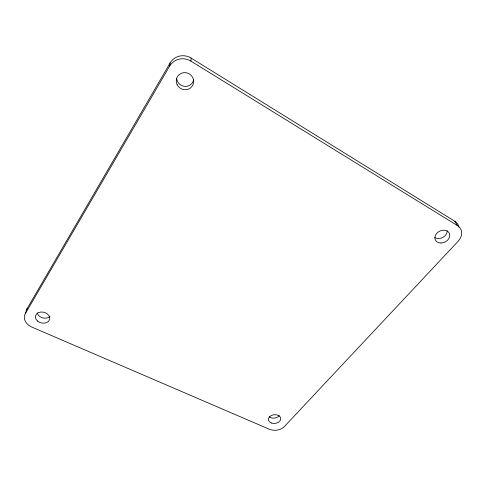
<?xml version="1.0" encoding="UTF-8"?>
<svg xmlns="http://www.w3.org/2000/svg" width="486" height="486" viewBox="0 0 486 486"><rect width="100%" height="100%" fill="white"/><g stroke="black" fill="none" stroke-linecap="round" stroke-linejoin="round"><path stroke-width="0.73" d="M457.514 225.644L190.949 61.133L191.12 58.071A15.443 14.957 39.7 0 0 170.1 62.967L27.101 308.665L25.302 313.658A12.855 9.665 13.6 0 0 32.015 327.157L269.39 429.26A10.905 7.691 -5.9 0 0 284.425 426.52L458.146 241.238A13.705 10.668 -26 0 0 457.514 225.644L454.841 221.294L191.12 58.071M25.302 313.658L169.663 66.078L170.1 62.967M49.949 316.429A7.205 5.468 13.5 0 1 42.543 317.808A7.205 5.468 13.5 0 1 37.179 312.796M279.298 415.67A6.154 4.38 -5.9 0 1 269.22 416.8M447.193 230.722A7.661 6.008 -25.8 0 1 442.971 237.32A7.661 6.008 -25.8 0 1 434.891 237.618M193.683 79.497A8.675 8.402 34.4 0 1 176.673 78.696M169.663 66.078A15.625 15.115 37.4 0 1 190.949 61.133M26.189 311.198A12.727 9.617 13.7 0 1 27.101 308.665M454.841 221.294A13.559 10.601 -26.2 0 1 458.881 227.199M271.328 422.99A6.209 4.392 -5.8 0 0 280.756 418.883A6.209 4.392 -5.8 0 0 271.619 415.354A6.209 4.392 -5.8 0 0 271.328 422.99M37.635 321.143A7.278 5.492 13.3 0 0 49.584 319.588A7.278 5.492 13.3 0 0 40.551 312.073A7.278 5.492 13.3 0 0 37.635 321.143M441.027 243A7.74 6.045 -25.5 0 0 449.325 233.31A7.74 6.045 -25.5 0 0 436.604 233.505A7.74 6.045 -25.5 0 0 441.027 243M177.032 84.461A8.772 8.487 32.2 0 0 192.019 86.38A8.772 8.487 32.2 0 0 185.822 72.669A8.772 8.487 32.2 0 0 177.032 84.461"/></g></svg>
